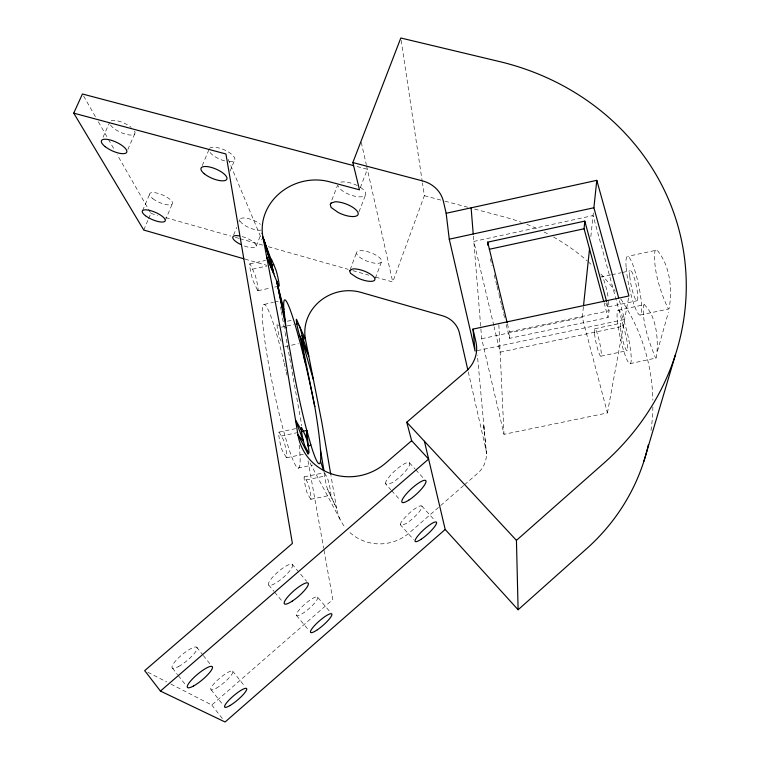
<?xml version="1.0" encoding="UTF-8"?>
<svg xmlns="http://www.w3.org/2000/svg" width="760" height="760" viewBox="0 0 760 760"><rect width="100%" height="100%" fill="white"/><g stroke="black" fill="none" stroke-linecap="round" stroke-linejoin="round"><path stroke-width="0.57" stroke-dasharray="3.8 2.85" d="M630.049 363.651L656.288 357.969C658.834 341.44 656.944 316.616 644.347 304.684L618.459 310.194M385.339 483.664L386.27 480.633L389.956 475.902A15.979 3.933 -42.4 0 1 405.83 463.106A15.979 3.933 -42.4 0 1 407.645 468.388A15.979 3.933 -42.4 0 1 392.284 482.647L387.647 484.462L385.339 483.664L390.839 489.763M400.273 524.666L401.175 522.149L404.5 518.063A14.269 3.125 -42.3 0 1 418.627 506.502A14.269 3.125 -42.3 0 1 420.071 510.711A14.269 3.125 -42.3 0 1 406.353 523.431L402.268 525.198L400.273 524.666L413.516 539.486M473.394 236.113L481.688 338.713L504.003 434.33L607.42 412.937L582.283 317.395L583.395 306.859M590.833 236.626L593.417 212.211M506.217 324.51L509.551 338.352L608.067 317.499L609.102 310.735L606.642 301.653M607.42 412.937L628.729 297.084M657.447 351.187L668.372 312.398M375.649 277.124L392.758 281.979L424.356 195.69L422.437 182.846M375.345 278.226L381.491 261.801A13.29 4.598 20.4 0 0 364.658 251.028A13.29 4.598 20.4 0 0 361.123 258.219A13.29 4.598 20.4 0 0 381.491 261.801M350.113 269.686L356.659 252.31M360.325 187.663L367.346 169.261L354.758 165.936M358.986 211.869L365.608 194.693M331.844 200.108L337.601 185.202M256.187 246.183L261.459 232.997M233.614 235.03L236.73 227.344M238.953 221.863L239.846 219.668M230.033 171.218L234.878 159.486M202.264 165.547L208.962 149.577M165.291 220.381L172.558 203.186M143.763 230.052L148.2 219.659M148.637 218.623L150.86 213.427L117.23 154.736M142.585 210.605L149.957 193.41M127.87 149.464L134.691 133.883M103.028 137.266L109.506 122.702M170.895 684.076L211.784 705.024L332.823 599.535L323.865 549.404M463.609 485.555L409.545 532.674A44.545 43.415 -20.8 0 1 348.45 531.145M464.493 484.785L477.784 473.204A26.239 25.251 -1.9 0 0 485.83 449.036L468.065 370.975M656.003 250.277L654.873 251.085C653.02 269.772 660.459 292.277 668.363 309.044L669.151 308.57C672.4 289.36 670.253 266.066 657.514 250.629L656.003 250.277L627.598 256.386M644.347 304.684L643.359 305.206C642.153 323.048 649.011 341.81 655.623 358.216M264.347 304.389L273.401 302.375M274.531 302.119L279.062 301.112M249.793 263.872L265.582 260.423M252.529 269.173L267.035 266.01M258.029 290.7L270.227 288.049M274.664 287.09L279.101 286.13M287.403 321.224L291.945 320.245M281.447 327.17L285.95 326.211M287.071 325.964L293.826 324.51M610.669 274.968L601.464 276.944A15.418 2.147 77.9 0 1 604.713 282.625A15.418 2.147 77.9 0 1 608.181 297.692M611.828 274.721L621.034 272.755M622.183 272.507L630.239 270.788M284.952 346.598L298.414 343.719M608.351 306.841L637.212 300.723M509.551 338.352L509.371 331.873L609.102 310.735M481.688 338.713L582.283 317.395M640.319 314.991L668.363 309.044M477.337 350.616L624.606 319.485L618.963 298.965M594.662 328.776L620.892 323.238M600.922 356.155L627.218 350.635M278.958 432.136L295.801 428.611M281.267 436.012L296.837 432.753M286.644 457.757L304.361 454.072M304.285 476.852L324.453 472.682M306.147 479.94L326.135 475.808M310.859 499.282L330.771 495.188M297.967 468.055L312.607 465.101M424.356 195.69L443.764 200.858M444.904 201.162L467.742 207.243M474.591 209.066L504.279 216.97A206.653 196.261 -6.8 0 1 521.246 222.262M150.86 213.427L157.7 215.365M165.689 217.626L230.726 236.056M235.296 237.357L238.716 238.326M239.856 238.649L262.684 245.119M268.385 246.734L348.26 269.373M352.82 270.665L368.799 275.187M245.005 259.103L266.617 265.306M147.839 672.258L166.706 681.929M409.459 462.811L414.969 468.882M415.758 469.756L423.633 478.43M391.628 490.637L400.273 500.222M421.791 506.017L435.034 520.714M292.429 564.547A15.684 3.847 -40.9 0 1 276.64 582.521A15.684 3.847 -40.9 0 1 272.555 577.239A15.684 3.847 -40.9 0 1 292.429 564.547L306.707 581.409M317.594 597.17A13.975 3.059 -41.1 0 1 303.363 612.997A13.975 3.059 -41.1 0 1 300.124 608.798A13.975 3.059 -41.1 0 1 317.594 597.17L331.037 613.063M296.495 615.514L308.38 629.764M268.698 585.048L273.923 591.318M274.664 592.211L282.872 602.062M232.617 671.08L245.014 686.603M196.736 647.207L202.578 654.569M203.309 655.49L210.625 664.706M211.118 689.776L223.44 705.432M211.784 705.024L222.984 719.321M172.491 668.144L177.564 674.652M178.296 675.583L186.276 685.814M83.609 96.054L95.997 117.677M98.353 121.79L107.796 138.263M108.385 139.298L114.285 149.587M310.042 462.983L340.717 520.6M324.33 472.967A8.73 0.684 78.4 0 0 325.508 481.279A8.73 0.684 78.4 0 0 327.712 489.525L336.575 508.278A44.545 43.415 -20.8 0 0 345.505 527.896M324.691 472.976L327.55 478.601A8.607 0.665 78.4 0 1 330.135 488.87A8.607 0.665 78.4 0 1 330.543 494.931M327.712 489.525L336.575 508.278L330.952 475.522M281.143 341.192L280.183 339.122A8.322 0.75 77.9 0 1 277.495 328.605A8.322 0.75 77.9 0 1 277.485 323.912L278.341 325.784M228.209 159.429L262.019 240.036M604.067 302.708L608.067 317.499M507.423 323.827L509.371 331.873M490.352 258.761L492.024 265.687M494.247 274.911L496.755 285.294M497.031 286.444L498.703 293.36M498.978 294.519L501.486 304.902M501.761 306.052L503.433 312.977M503.709 314.127L504.545 317.585M493.839 325.641L473.822 241.433L593.066 215.555L623.38 326.173L500.147 352.174L494.114 326.8M361.285 142.395L366.329 164.777M366.586 165.898L392.758 281.979M280.526 306.897L281.152 310.403M281.361 311.562L284.905 331.388M285.114 332.548L301.786 425.818M308.028 460.798L323.655 548.236M401.175 40.337L422.265 181.678M484.158 429.742L483.616 424.374L486.419 453.416L477.384 355.072M498.854 324.786L504.003 434.33M608.608 301.112A15.418 2.147 77.9 0 1 605.435 301.995M299.183 445.17A83.666 8.046 78.1 0 1 284.24 433.219A83.666 8.046 78.1 0 1 262.181 312.692A83.666 8.046 78.1 0 1 283.964 362.026M284.221 363.099A83.666 8.046 78.1 0 1 286.007 370.747M286.254 371.849A83.666 8.046 78.1 0 1 287.005 375.183M360.497 187.425A14.773 5.681 21 0 1 358.691 196.811A14.773 5.681 21 0 1 338.01 185.715M340.793 182.153A14.773 5.681 21 0 1 357.342 185.601M261.202 230.081A12.54 4.228 22.2 0 1 244.093 224.95A12.54 4.228 22.2 0 1 243.171 217.958A12.54 4.228 22.2 0 1 260.433 224.304M209.541 148.352A13.946 5.178 23.3 0 1 230.299 153.254A13.946 5.178 23.3 0 1 227.791 161.566M224.627 160.901A13.946 5.178 23.3 0 1 209.266 151.126M134.605 131.071A13.822 4.94 24.8 0 1 125.932 134.282A13.822 4.94 24.8 0 1 110.181 124.516M111.15 120.802A13.822 4.94 24.8 0 1 131.214 127.348M620.797 298.993A206.653 196.261 -6.8 0 1 652.869 400.206M652.869 406.894A206.653 196.261 -6.8 0 1 650.845 431.452M526.794 224.333A206.653 196.261 -6.8 0 1 538.774 229.453M544.103 232.018A206.653 196.261 -6.8 0 1 549.366 234.736M553.517 237.025A206.653 196.261 -6.8 0 1 587.252 260.927M588.145 261.706A206.653 196.261 -6.8 0 1 592.505 265.696M600.875 274.056A206.653 196.261 -6.8 0 1 615.325 291.26M242.145 236.55A12.587 4.085 22.1 0 1 256.196 245.575A12.587 4.085 22.1 0 1 243.694 245.755M286.311 457.416L282.445 450.775A9.7 1.016 78.3 0 1 279.328 438.966A9.7 1.016 78.3 0 1 279.3 432.535L283.204 439.432A9.547 0.978 78.4 0 1 286.245 450.993A9.547 0.978 78.4 0 1 286.311 457.416M310.602 499.035L307.486 493.686A8.721 0.807 78.5 0 1 304.779 483.255A8.721 0.807 78.5 0 1 304.56 477.137L307.705 482.695A8.607 0.788 78.5 0 1 310.346 492.945A8.607 0.788 78.5 0 1 310.602 499.035M257.431 290.092L253.289 281.172A9.243 0.921 77.6 0 1 250.211 269.277A9.243 0.921 77.6 0 1 250.429 264.575L254.6 273.704A9.101 0.893 77.7 0 1 257.592 285.342A9.101 0.893 77.7 0 1 257.431 290.092M626.173 267.862A30.001 4.797 77.8 0 0 639.293 314.811A30.001 4.797 77.8 0 0 635.996 274.493A30.001 4.797 77.8 0 0 626.173 267.862M629.803 276.45A15.447 2.47 77.8 0 0 636.538 300.694A15.447 2.47 77.8 0 0 634.894 280.06A15.447 2.47 77.8 0 0 629.803 276.45M617.31 319.912A27.379 3.981 77.5 0 0 629.156 363.308A27.379 3.981 77.5 0 0 625.926 327.56A27.379 3.981 77.5 0 0 617.31 319.912M620.549 328.073A14.088 2.052 77.5 0 0 626.639 350.483A14.088 2.052 77.5 0 0 625.024 332.205A14.088 2.052 77.5 0 0 620.549 328.073M594.51 333.63A14.069 1.786 77.6 0 0 600.419 356.003A14.069 1.786 77.6 0 0 598.5 337.725A14.069 1.786 77.6 0 0 594.51 333.63M152.827 198.683A12.407 4.056 23.5 0 0 172.13 204.155A12.407 4.056 23.5 0 0 158.241 193.429A12.407 4.056 23.5 0 0 152.827 198.683M216.115 688.265A14.278 3.078 -40.1 0 0 232.94 671.85A14.278 3.078 -40.1 0 0 216.467 681.121A14.278 3.078 -40.1 0 0 216.115 688.265M178.372 666.615A16.074 3.876 -39.7 0 0 197.191 648.137A16.074 3.876 -39.7 0 0 178.173 658.207A16.074 3.876 -39.7 0 0 178.372 666.615"/><path stroke-width="1.14" d="M306.166 437.342L301.729 427.842A9.709 0.855 78.3 0 0 301.948 434.235A9.709 0.855 78.3 0 0 304.978 446.082L308.493 452.798A9.566 0.827 78.3 0 0 308.598 448.647A9.566 0.827 78.3 0 0 306.166 437.342L306.774 430.35L301.292 431.822M603.763 301.568L584.079 228.769L584.801 221.112L487.692 242.155L487.882 245.319M583.519 305.691L589.598 248.33M618.649 297.825L593.892 207.755L596.799 180.339L446.158 213.284L449.264 239.191L475.085 351.091L472.976 329.108L628.928 295.963L596.799 180.339M643.91 461.197L675.469 354.635M298.69 337.373L299.535 334.979A8.322 0.636 77.9 0 1 296.913 324.434A8.322 0.636 77.9 0 1 296.761 319.779L299.887 327.265A8.208 0.617 77.9 0 1 302.262 336.604A8.208 0.617 77.9 0 1 302.898 342.76L308.798 356.183L302.052 335.559L305.501 339.454L321.717 421.705L330.752 474.344M307.543 450.974L308.104 454.138L297.967 434.872L281.2 333.013L262.931 237.158A50.834 45.8 -19 0 1 329.403 181.744L359.499 189.82L352.839 162.535L400.824 38L499.491 61.56A258.903 238.26 -10.5 0 1 679.297 230.983A258.903 238.26 -10.5 0 1 603.392 463.59L516.439 540.369L518.111 609.767L586.615 548.711A206.653 196.261 -6.8 0 0 648.365 444.762M243.874 258.78L143.763 230.052L73.73 113.154L82.431 93.993L353.609 165.632M424.431 441.275L445.198 529.464L225.083 722L160.427 691.068L144.685 670.643L292.391 543.428L225.929 153.986L73.73 113.154M160.427 691.068L428.621 459.059L411.654 440.705L406.752 422.237L465.737 371.592A32.974 30.875 -7.9 0 0 475.931 341.867L472.976 329.108M411.654 440.705L385.567 463.173A53.732 51.233 -21.3 0 1 332.32 474.145A53.732 51.233 -21.3 0 1 297.967 434.872L303.515 441.503L295.517 419.957L301.321 430.008M310.849 444.856L308.227 446.395L306.774 430.35L310.849 444.856A83.752 7.087 78.7 0 0 320.501 461.111L323.637 470.82M271.491 265.041L273.724 264.556M449.264 239.191L593.892 207.755M489.288 249.28L584.079 228.769M296.077 324.035L298.328 323.551M352.839 162.535L422.474 180.889A31.673 28.509 -11.7 0 1 443.412 201.428L446.158 213.284M406.752 422.237L516.439 540.369M445.198 529.464L518.111 609.767M299.535 334.979L302.898 342.76M299.117 325.432L305.501 339.454A42.541 39.539 -18.3 0 1 360.943 292.372L442.538 315.78A25.393 23.712 -9.1 0 1 459.448 333.089L467.808 369.825M274.749 276.507L278.569 285.503A9.111 0.76 77.7 0 0 278.559 280.791A9.111 0.76 77.7 0 0 275.633 269.125L271.785 259.91A9.253 0.779 77.7 0 0 271.139 259.749L262.931 237.158L274.749 276.507L266.694 256.87L273.79 273.6M262.931 237.158L271.405 262.533L273.239 271.529L262.931 237.158L272.175 266.845M302.632 342.294L313.519 380.104M584.801 221.112L606.642 301.653M487.692 242.155L507.148 322.677M284.344 314.64L276.678 281.038L286.083 327.816L283.879 309.51L276.678 281.038L285.085 320.767M301.093 338.656L314.726 406.41M300.314 336.822L305.026 362.092M320.463 449.597L323.94 470.63M271.405 262.533L271.139 259.749M471.105 207.832L473.224 233.985M286.073 327.76A83.771 6.431 77.4 0 0 290.538 353.438A83.761 7.115 78.7 0 0 306.784 430.492M283.879 309.548A83.771 6.431 77.4 0 1 293.236 318.734A83.771 6.431 77.4 0 1 314.754 406.457M314.744 406.41A83.761 7.115 78.7 0 1 320.511 461.092M240.701 244.473A12.587 4.085 22.1 0 1 232.731 237.775A12.587 4.085 22.1 0 1 239.219 235.875M349.704 270.769L350.445 273.286L356.697 277.485A13.348 4.446 20.4 0 0 372.733 281.162A13.348 4.446 20.4 0 0 370.804 274.379A13.348 4.446 20.4 0 0 354.236 268.859L352.108 269.078L349.704 270.769M331.094 203.072L330.201 204.364L331.113 207.47L338.152 212.448A14.839 5.5 21 0 0 355.889 216.191A14.839 5.5 21 0 0 353.505 207.812A14.839 5.5 21 0 0 335.113 201.789L331.094 203.072M408.747 500.166A16.074 3.696 -42.4 0 0 425.99 481.023A16.074 3.696 -42.4 0 0 406.98 493.173A16.074 3.696 -42.4 0 0 408.747 500.166M421.144 539.277A14.345 2.945 -42.3 0 0 436.582 522.452A14.345 2.945 -42.3 0 0 419.738 533.7A14.345 2.945 -42.3 0 0 421.144 539.277M204.259 173.736A14.003 5.006 23.1 0 0 226.337 179.844A14.003 5.006 23.1 0 0 211.242 167.409A14.003 5.006 23.1 0 0 204.259 173.736M105.241 146.699A13.889 4.769 24.6 0 0 126.511 152.579A13.889 4.769 24.6 0 0 110.552 140.068A13.889 4.769 24.6 0 0 105.241 146.699M145.53 215.764A12.454 3.923 23.4 0 0 164.873 221.312A12.454 3.923 23.4 0 0 150.86 210.729A12.454 3.923 23.4 0 0 145.53 215.764M229.824 705.631A14.364 2.897 -40.3 0 0 246.762 689.168A14.364 2.897 -40.3 0 0 230.384 698.706A14.364 2.897 -40.3 0 0 229.824 705.631M292.21 601.141A15.779 3.629 -41 0 0 308.209 583.177A15.779 3.629 -41 0 0 288.382 596.153A15.779 3.629 -41 0 0 292.21 601.141M193.524 685.986A16.169 3.648 -39.9 0 0 212.505 667.432A16.169 3.648 -39.9 0 0 193.582 677.844A16.169 3.648 -39.9 0 0 193.524 685.986M317.395 629.764A14.06 2.878 -41.2 0 0 331.778 613.947A14.06 2.878 -41.2 0 0 314.355 625.803A14.06 2.878 -41.2 0 0 317.395 629.764"/></g></svg>
